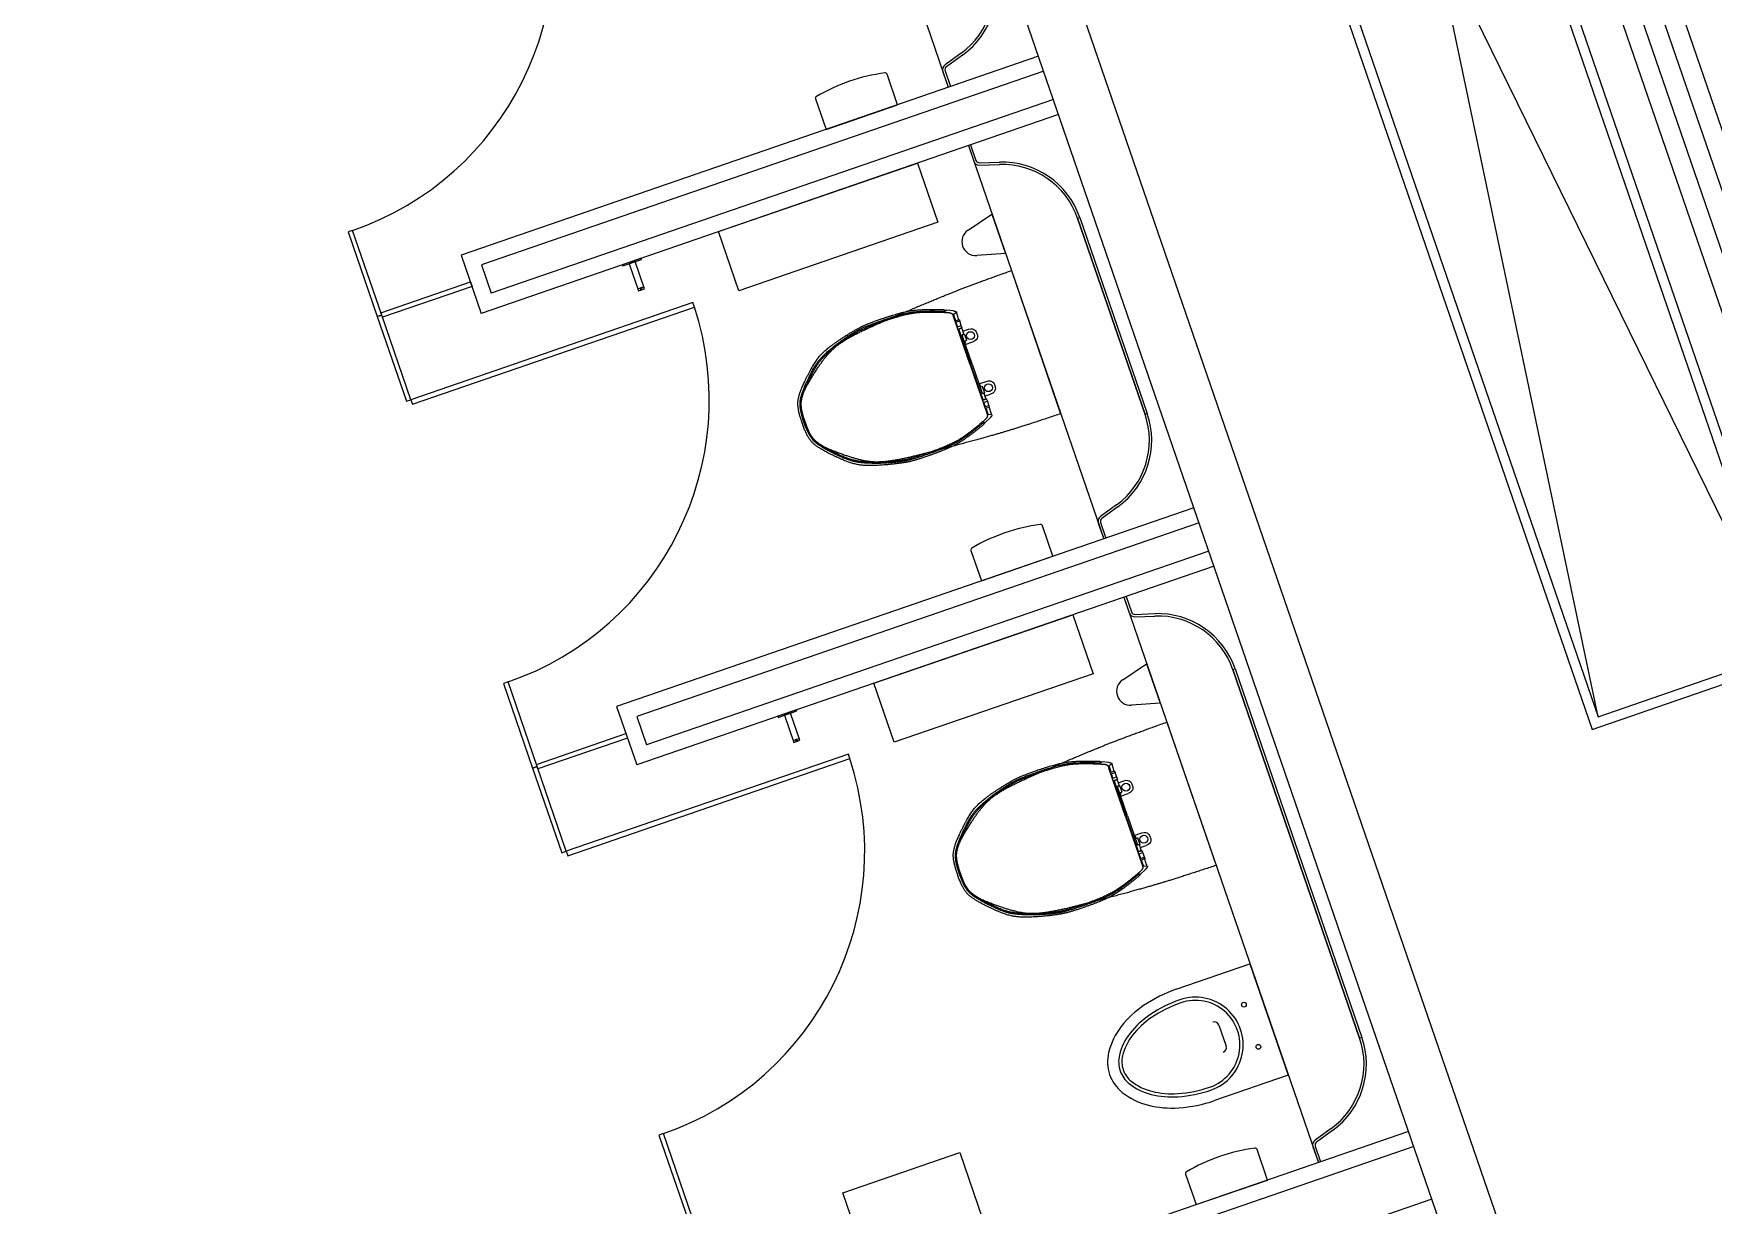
# Model space of a CAD drawing. Extents: x 809431 to 809707, y 818703 to 819368.
# Drawn here: x 809651.584 to 809655.808, y 818762.642 to 818765.586 of the extents above; entities that cross this region are included whole.
import ezdxf

# ---------------------------------------------------------------- set-up
doc = ezdxf.new("R2010")
doc.units = 0
for name, color, linetype in [('MAJ221__', 7, 'Continuous'), ('MAJ325__', 7, 'Continuous'), ('MAJ342__', 7, 'Continuous'), ('MAJ421__', 7, 'Continuous'), ('MAJ570__', 7, 'Continuous'), ('MAJ740__', 7, 'Continuous')]:
    doc.layers.add(name, color=color, linetype=linetype)

msp = doc.modelspace()

# ---------------------------------------------------------------- linework, layer by layer
at = {"layer": 'MAJ221__'}
for p, q in [((809656.8665, 818757.9569), (809652.1751, 818771.5818)), ((809656.3891, 818758.9135), (809652.925, 818768.9739)), ((809654.1239, 818765.492), (809652.7104, 818765.0053)), ((809654.1483, 818765.4211), (809652.7348, 818764.9343)), ((809652.7104, 818765.0053), (809652.7348, 818764.9343)), ((809654.5146, 818764.3574), (809653.1011, 818763.8706)), ((809654.539, 818764.2864), (809653.1255, 818763.7997)), ((809653.1011, 818763.8706), (809653.1255, 818763.7997)), ((809655.0542, 818762.7902), (809653.357, 818762.2058)), ((809655.0998, 818762.6578), (809653.4026, 818762.0734))]:
    msp.add_line(p, q, dxfattribs=at)
at = {"layer": 'MAJ325__'}
for points in [[(809655.912, 818764.7989), (809655.5213, 818765.9335), (809655.474, 818765.9172), (809655.8647, 818764.7826)], [(809652.3751, 818765.0881), (809652.4484, 818764.8754), (809652.4597, 818764.8793), (809652.3865, 818765.092)], [(809652.6867, 818764.9511), (809652.4617, 818764.8736), (809652.4578, 818764.885), (809652.6828, 818764.9625)], [(809652.533, 818764.6666), (809652.5369, 818764.6552), (809653.246, 818764.8994), (809653.2421, 818764.9107)], [(809652.4484, 818764.8754), (809652.5216, 818764.6626), (809652.533, 818764.6666), (809652.4597, 818764.8793)], [(809652.7658, 818763.9535), (809652.8391, 818763.7408), (809652.8504, 818763.7447), (809652.7772, 818763.9574)], [(809653.0774, 818763.8165), (809652.8524, 818763.739), (809652.8485, 818763.7503), (809653.0735, 818763.8278)], [(809652.8391, 818763.7408), (809652.9123, 818763.528), (809652.9237, 818763.5319), (809652.8504, 818763.7447)], [(809652.9237, 818763.5319), (809652.9276, 818763.5206), (809653.6367, 818763.7648), (809653.6328, 818763.7761)], [(809653.1565, 818762.8189), (809653.2298, 818762.6061), (809653.2411, 818762.61), (809653.1678, 818762.8228)]]:
    msp.add_lwpolyline(points, close=True, dxfattribs=at)
for centre, start, end in [((809652.1423, 818765.8012), 289, 18.0833), ((809652.533, 818764.6666), 289, 18.0833), ((809652.9237, 818763.5319), 289, 18.0833), ((809651.3881, 818763.0032), 199.9167, 289)]:
    msp.add_arc(centre, 0.75, start, end, dxfattribs=at)
at = {"layer": 'MAJ342__'}
msp.add_lwpolyline([(809656, 818764.8503), (809655.6224, 818765.9471), (809655.5751, 818765.9309), (809655.9528, 818764.834)], close=True, dxfattribs=at)
at = {"layer": 'MAJ421__'}
for p, q in [((809654.1109, 818765.5298), (809652.6595, 818765.0301)), ((809653.9164, 818765.5373), (809653.8759, 818765.5078)), ((809653.9199, 818765.5324), (809653.8794, 818765.503)), ((809653.8705, 818765.4908), (809653.884, 818765.4517)), ((809653.8762, 818765.4928), (809653.8897, 818765.4536)), ((809654.1614, 818765.3832), (809652.71, 818764.8835)), ((809653.9344, 818765.3051), (809653.9479, 818765.266)), ((809653.9401, 818765.3071), (809653.9536, 818765.2679)), ((809653.9624, 818765.2618), (809654.0124, 818765.2636)), ((809653.9626, 818765.2558), (809654.0127, 818765.2576)), ((809654.2087, 818765.1228), (809654.3786, 818764.6296)), ((809654.2144, 818765.1248), (809654.3843, 818764.6315)), ((809652.6595, 818765.0301), (809652.71, 818764.8835)), ((809654.5016, 818764.3952), (809653.0502, 818763.8954)), ((809654.307, 818764.4026), (809654.2665, 818764.3732)), ((809654.3106, 818764.3978), (809654.2701, 818764.3684)), ((809654.2612, 818764.3562), (809654.2747, 818764.317)), ((809654.2669, 818764.3582), (809654.2803, 818764.319)), ((809654.5521, 818764.2486), (809653.1007, 818763.7489)), ((809654.3251, 818764.1705), (809654.3386, 818764.1313)), ((809654.3308, 818764.1724), (809654.3443, 818764.1333)), ((809654.3531, 818764.1272), (809654.4031, 818764.129)), ((809654.3533, 818764.1212), (809654.4033, 818764.123)), ((809654.5994, 818763.9883), (809654.9182, 818763.0624)), ((809654.6051, 818763.9902), (809654.9239, 818763.0643)), ((809653.0502, 818763.8954), (809653.1007, 818763.7489)), ((809655.0412, 818762.828), (809653.3062, 818762.2306)), ((809654.8467, 818762.8354), (809654.8062, 818762.806)), ((809654.8502, 818762.8306), (809654.8097, 818762.8012)), ((809654.8008, 818762.789), (809654.8143, 818762.7498)), ((809654.8065, 818762.791), (809654.82, 818762.7518))]:
    msp.add_line(p, q, dxfattribs=at)
for centre, radius, start, end in [((809653.7988, 818765.6991), 0.2, 306, 19), ((809653.7988, 818765.6991), 0.206, 306, 19), ((809653.8847, 818765.4957), 0.015, 126, 199), ((809653.8847, 818765.4957), 0.009, 126, 199), ((809653.9621, 818765.2708), 0.015, 199, 272), ((809653.9621, 818765.2708), 0.009, 199, 272), ((809654.0196, 818765.0577), 0.206, 19, 92), ((809654.0196, 818765.0577), 0.2, 19, 92), ((809654.1895, 818764.5644), 0.2, 306, 19), ((809654.1895, 818764.5644), 0.206, 306, 19), ((809654.2754, 818764.3611), 0.015, 126, 199), ((809654.2754, 818764.3611), 0.009, 126, 199), ((809654.3528, 818764.1362), 0.015, 199, 272), ((809654.3528, 818764.1362), 0.009, 199, 272), ((809654.4103, 818763.9231), 0.206, 19, 92), ((809654.4103, 818763.9231), 0.2, 19, 92), ((809654.7291, 818762.9972), 0.206, 306, 19), ((809654.7291, 818762.9972), 0.2, 306, 19), ((809654.815, 818762.7939), 0.015, 126, 199), ((809654.815, 818762.7939), 0.009, 126, 199)]:
    msp.add_arc(centre, radius, start, end, dxfattribs=at)
at = {"layer": 'MAJ570__'}
for p, q in [((809655.518, 818763.87), (809654.6884, 818767.8148)), ((809654.2157, 818767.652), (809655.9907, 818764.0327))]:
    msp.add_line(p, q, dxfattribs=at)
for points in [[(809655.5025, 818763.8382), (809656.0225, 818764.0172), (809654.7039, 818767.8466), (809654.1839, 818767.6675)], [(809655.518, 818763.87), (809655.9907, 818764.0327), (809654.6884, 818767.8148), (809654.2157, 818767.652)]]:
    msp.add_lwpolyline(points, close=True, dxfattribs=at)
at = {"layer": 'MAJ740__'}
for p, q in [((809653.5438, 818766.4397), (809653.884, 818765.4517)), ((809653.9344, 818765.3051), (809654.2747, 818764.317)), ((809653.9337, 818765.0928), (809653.9937, 818765.133)), ((809653.9937, 818765.133), (809654.0279, 818765.0338)), ((809654.0279, 818765.0338), (809653.9558, 818765.0285)), ((809654.0426, 818764.9911), (809654.1665, 818764.6311)), ((809653.1034, 818764.9449), (809653.1186, 818764.9501)), ((809653.8965, 818764.8898), (809653.8794, 818764.8912)), ((809653.9044, 818764.8857), (809653.8972, 818764.8809)), ((809653.9106, 818764.8674), (809653.9059, 818764.881)), ((809653.9391, 818764.7538), (809653.8972, 818764.8755)), ((809653.9027, 818764.8657), (809653.8982, 818764.8785)), ((809653.9106, 818764.8674), (809653.9039, 818764.8651)), ((809653.9073, 818764.8506), (809653.9041, 818764.8599)), ((809653.9119, 818764.8637), (809653.9047, 818764.8612)), ((809653.9158, 818764.8524), (809653.9086, 818764.85)), ((809653.9169, 818764.8458), (809653.9103, 818764.8435)), ((809653.9104, 818764.8433), (809653.941, 818764.7544)), ((809653.9177, 818764.8468), (809653.911, 818764.8445)), ((809653.9183, 818764.8481), (809653.9119, 818764.8668)), ((809653.9181, 818764.8452), (809653.9226, 818764.8321)), ((809653.9204, 818764.8386), (809653.9344, 818764.8435)), ((809653.9186, 818764.8291), (809653.9236, 818764.8309)), ((809653.9437, 818764.7557), (809653.9186, 818764.8286)), ((809653.922, 818764.8308), (809653.9192, 818764.8299)), ((809653.9239, 818764.8132), (809653.9291, 818764.815)), ((809653.9249, 818764.8303), (809653.9297, 818764.8162)), ((809653.9274, 818764.8107), (809653.9251, 818764.8099)), ((809653.9265, 818764.8104), (809653.9253, 818764.8137)), ((809653.9273, 818764.8096), (809653.9254, 818764.8089)), ((809653.9267, 818764.8053), (809653.9454, 818764.8117)), ((809653.9274, 818764.8107), (809653.9276, 818764.8102)), ((809653.9389, 818764.7544), (809653.9808, 818764.6327)), ((809653.9714, 818764.6662), (809653.9408, 818764.755)), ((809653.9437, 818764.7557), (809653.9688, 818764.6828)), ((809653.9608, 818764.7061), (809653.9795, 818764.7126)), ((809653.9639, 818764.7031), (809653.9621, 818764.7024)), ((809653.9647, 818764.7023), (809653.9624, 818764.7015)), ((809653.9635, 818764.6982), (809653.9687, 818764.7)), ((809653.9638, 818764.702), (809653.9649, 818764.6987)), ((809653.9647, 818764.7023), (809653.9646, 818764.7028)), ((809653.9691, 818764.6823), (809653.9742, 818764.6841)), ((809653.9748, 818764.6853), (809653.9699, 818764.6994)), ((809653.9729, 818764.6831), (809653.9701, 818764.6822)), ((809653.9787, 818764.6694), (809653.9741, 818764.6825)), ((809653.9764, 818764.676), (809653.9904, 818764.6808)), ((809653.978, 818764.6682), (809653.9715, 818764.6659)), ((809653.9793, 818764.6679), (809653.9726, 818764.6656)), ((809653.9735, 818764.6585), (809653.9767, 818764.6492)), ((809653.9813, 818764.6623), (809653.9741, 818764.6598)), ((809653.9851, 818764.651), (809653.9779, 818764.6486)), ((809653.9791, 818764.6437), (809653.9835, 818764.6309)), ((809653.9864, 818764.6473), (809653.9797, 818764.645)), ((809653.9806, 818764.6672), (809653.987, 818764.6486)), ((809653.9928, 818764.6291), (809653.9841, 818764.6284)), ((809653.9864, 818764.6473), (809653.9911, 818764.6337)), ((809653.9891, 818764.621), (809653.9765, 818764.6094)), ((809654.3251, 818764.1705), (809654.8143, 818762.7498)), ((809654.3226, 818763.9631), (809654.3827, 818764.0033)), ((809654.3827, 818764.0033), (809654.4169, 818763.9041)), ((809654.4169, 818763.9041), (809654.3448, 818763.8988)), ((809654.4333, 818763.8564), (809654.5572, 818763.4965)), ((809653.4941, 818763.8103), (809653.5092, 818763.8155)), ((809654.2872, 818763.7551), (809654.2701, 818763.7565)), ((809654.2951, 818763.7511), (809654.2878, 818763.7463)), ((809654.3298, 818763.6192), (809654.2879, 818763.7409)), ((809654.2933, 818763.7311), (809654.2889, 818763.7439)), ((809654.3013, 818763.7328), (809654.2966, 818763.7464)), ((809654.3013, 818763.7328), (809654.2946, 818763.7305)), ((809654.298, 818763.716), (809654.2948, 818763.7253)), ((809654.3026, 818763.729), (809654.2954, 818763.7266)), ((809654.3064, 818763.7178), (809654.2993, 818763.7153)), ((809654.3076, 818763.7112), (809654.301, 818763.7089)), ((809654.3011, 818763.7086), (809654.3317, 818763.6198)), ((809654.3084, 818763.7122), (809654.3017, 818763.7099)), ((809654.309, 818763.7135), (809654.3026, 818763.7322)), ((809654.3088, 818763.7106), (809654.3133, 818763.6975)), ((809654.3111, 818763.704), (809654.3251, 818763.7089)), ((809654.3093, 818763.6945), (809654.3143, 818763.6962)), ((809654.3344, 818763.6211), (809654.3093, 818763.694)), ((809654.3127, 818763.6962), (809654.3099, 818763.6953)), ((809654.3146, 818763.6786), (809654.3198, 818763.6804)), ((809654.3156, 818763.6956), (809654.3204, 818763.6816)), ((809654.3181, 818763.6761), (809654.3157, 818763.6753)), ((809654.3172, 818763.6757), (809654.316, 818763.6791)), ((809654.318, 818763.675), (809654.3161, 818763.6743)), ((809654.3173, 818763.6706), (809654.3361, 818763.6771)), ((809654.3181, 818763.6761), (809654.3183, 818763.6756)), ((809654.3296, 818763.6197), (809654.3715, 818763.498)), ((809654.3621, 818763.5316), (809654.3315, 818763.6204)), ((809654.3344, 818763.6211), (809654.3595, 818763.5481)), ((809654.3515, 818763.5715), (809654.3702, 818763.578)), ((809654.3546, 818763.5685), (809654.3527, 818763.5678)), ((809654.3554, 818763.5677), (809654.3531, 818763.5669)), ((809654.3542, 818763.5636), (809654.3594, 818763.5654)), ((809654.3545, 818763.5674), (809654.3556, 818763.5641)), ((809654.3554, 818763.5677), (809654.3553, 818763.5682)), ((809654.3598, 818763.5477), (809654.3648, 818763.5495)), ((809654.3655, 818763.5507), (809654.3606, 818763.5647)), ((809654.3636, 818763.5485), (809654.3608, 818763.5475)), ((809654.3687, 818763.5335), (809654.3622, 818763.5313)), ((809654.37, 818763.5332), (809654.3633, 818763.5309)), ((809654.3693, 818763.5348), (809654.3648, 818763.5479)), ((809654.3671, 818763.5413), (809654.3811, 818763.5462)), ((809654.3713, 818763.5326), (809654.3777, 818763.5139)), ((809654.3642, 818763.5239), (809654.3674, 818763.5146)), ((809654.3719, 818763.5276), (809654.3648, 818763.5252)), ((809654.3798, 818763.4864), (809654.3671, 818763.4747)), ((809654.3758, 818763.5164), (809654.3686, 818763.5139)), ((809654.3698, 818763.5091), (809654.3742, 818763.4963)), ((809654.3771, 818763.5127), (809654.3704, 818763.5104)), ((809654.3835, 818763.4944), (809654.3748, 818763.4938)), ((809654.3771, 818763.5127), (809654.3818, 818763.499))]:
    msp.add_line(p, q, dxfattribs=at)
for points in [[(809653.5767, 818765.3459), (809653.7563, 818765.4077), (809653.73, 818765.4842)], [(809653.5503, 818765.4224), (809653.5767, 818765.3459)], [(809653.9674, 818764.2112), (809654.147, 818764.2731), (809654.1207, 818764.3496)], [(809653.941, 818764.2878), (809653.9674, 818764.2112)], [(809654.4571, 818763.1853), (809654.6424, 818763.2491), (809654.7388, 818762.9692)], [(809654.5642, 818763.0952), (809654.5825, 818763.0423)], [(809654.7388, 818762.9692), (809654.5535, 818762.9054)], [(809654.507, 818762.644), (809654.6867, 818762.7059), (809654.6603, 818762.7824)], [(809654.4807, 818762.7206), (809654.507, 818762.644)]]:
    msp.add_lwpolyline(points, dxfattribs=at)
for points in [[(809653.3573, 818764.9403), (809653.3061, 818765.0888), (809653.8063, 818765.261), (809653.8574, 818765.1125)], [(809654.3786, 818764.6296), (809654.2087, 818765.1228), (809654.2144, 818765.1248), (809654.3843, 818764.6315)], [(809653.0646, 818765.0056), (809653.0655, 818765.0028), (809653.0816, 818765.0083), (809653.1051, 818764.9402), (809653.1202, 818764.9454), (809653.0967, 818765.0135), (809653.1128, 818765.019), (809653.1118, 818765.0219)], [(809653.0646, 818765.0056), (809653.0655, 818765.0028), (809653.1128, 818765.019), (809653.1118, 818765.0219)], [(809653.1202, 818764.9454), (809653.0967, 818765.0135), (809653.0816, 818765.0083), (809653.1051, 818764.9402)], [(809653.1091, 818764.9469), (809653.1107, 818764.9422), (809653.1145, 818764.9435), (809653.1129, 818764.9482)], [(809653.7479, 818763.8057), (809653.6968, 818763.9541), (809654.197, 818764.1264), (809654.2481, 818763.9779)], [(809654.9182, 818763.0624), (809654.5994, 818763.9883), (809654.6051, 818763.9902), (809654.9239, 818763.0643)], [(809653.4553, 818763.871), (809653.4562, 818763.8681), (809653.4723, 818763.8737), (809653.4957, 818763.8056), (809653.5109, 818763.8108), (809653.4874, 818763.8789), (809653.5035, 818763.8844), (809653.5025, 818763.8872)], [(809653.4553, 818763.871), (809653.4562, 818763.8681), (809653.5035, 818763.8844), (809653.5025, 818763.8872)], [(809653.5109, 818763.8108), (809653.4874, 818763.8789), (809653.4723, 818763.8737), (809653.4957, 818763.8056)], [(809653.4998, 818763.8123), (809653.5014, 818763.8075), (809653.5052, 818763.8088), (809653.5036, 818763.8136)], [(809653.9129, 818762.7747), (809653.9928, 818762.5426), (809653.6987, 818762.4413), (809653.6188, 818762.6735)]]:
    msp.add_lwpolyline(points, close=True, dxfattribs=at)
for centre, radius in [((809653.9399, 818764.8276), 0.00989), ((809653.985, 818764.6967), 0.00989), ((809654.3306, 818763.693), 0.00989), ((809654.3757, 818763.5621), 0.00989), ((809654.6271, 818763.1465), 0.006), ((809654.6636, 818763.0406), 0.006)]:
    msp.add_circle(centre, radius, dxfattribs=at)
for centre, radius, start, end in [((809653.7841, 818765.0352), 0.4563, 97.4954, 120.5046), ((809653.7253, 818765.4826), 0.005, 19, 97.4954), ((809653.5551, 818765.424), 0.005, 120.5046, 199), ((809653.9532, 818765.0636), 0.0351, 123.8615, 274.1383), ((809654.1748, 818763.9006), 0.4563, 97.4954, 120.5046), ((809654.1159, 818764.348), 0.005, 19, 97.4954), ((809653.9458, 818764.2894), 0.005, 120.5046, 199), ((809654.3422, 818763.9339), 0.0351, 123.8615, 274.1383), ((809654.5711, 818762.8543), 0.35, 109, 124.0495), ((809654.5711, 818762.8543), 0.322, 109, 124.0495), ((809654.5711, 818762.8543), 0.314, 109, 124.0495), ((809654.5053, 818763.0453), 0.12, 289, 109), ((809654.5053, 818763.0453), 0.112, 289, 109), ((809654.5133, 818762.9397), 0.2469, 124.0495, 141.9885), ((809654.5133, 818762.9397), 0.2189, 124.0495, 141.9885), ((809654.5133, 818762.9397), 0.2109, 124.0495, 141.9885), ((809654.4543, 818762.9859), 0.172, 141.9885, 166.4575), ((809654.4543, 818762.9859), 0.144, 141.9885, 166.4575), ((809654.4543, 818762.9859), 0.136, 141.9885, 166.4575), ((809654.5529, 818763.0913), 0.012, 19, 109), ((809654.3827, 818763.0031), 0.0984, 166.4575, 199), ((809654.5711, 818763.0384), 0.012, 289, 19), ((809654.3827, 818763.0031), 0.0704, 166.4575, 199), ((809654.3827, 818763.0031), 0.0704, 199, 231.5425), ((809654.3827, 818763.0031), 0.0624, 166.4575, 199), ((809654.3827, 818763.0031), 0.0624, 199, 231.5425), ((809654.3827, 818763.0031), 0.0984, 199, 231.5425), ((809654.4285, 818763.0608), 0.144, 231.5425, 256.0115), ((809654.4285, 818763.0608), 0.136, 231.5425, 256.0115), ((809654.4395, 818763.2364), 0.314, 273.9505, 289), ((809654.4285, 818763.0608), 0.172, 231.5425, 256.0115), ((809654.4466, 818763.1335), 0.2189, 256.0115, 273.9505), ((809654.4466, 818763.1335), 0.2109, 256.0115, 273.9505), ((809654.4395, 818763.2364), 0.322, 273.9505, 289), ((809654.4395, 818763.2364), 0.35, 273.9505, 289), ((809654.4466, 818763.1335), 0.2469, 256.0115, 273.9505), ((809654.7144, 818762.3334), 0.4563, 97.4954, 120.5046), ((809654.6556, 818762.7808), 0.005, 19, 97.4954), ((809654.4854, 818762.7222), 0.005, 120.5046, 199)]:
    msp.add_arc(centre, radius, start, end, dxfattribs=at)
for points, degree in [([(809653.7687, 818764.884), (809653.8589, 818764.9224), (809653.9502, 818764.9581), (809654.0426, 818764.9911)], 2), ([(809653.6882, 818764.8488), (809653.7149, 818764.8608), (809653.7417, 818764.8725), (809653.7687, 818764.884)], 2), ([(809653.7134, 818764.8688), (809653.7643, 818764.8863), (809653.8179, 818764.8945), (809653.8717, 818764.8929)], 2), ([(809653.7156, 818764.8651), (809653.7669, 818764.8827), (809653.8209, 818764.8908), (809653.8751, 818764.8889)], 2), ([(809653.7166, 818764.8623), (809653.7704, 818764.8808), (809653.8272, 818764.8887), (809653.884, 818764.8855)], 2), ([(809653.8717, 818764.8929), (809653.8742, 818764.8928), (809653.8764, 818764.8916), (809653.8779, 818764.8896)], 2), ([(809653.8794, 818764.8912), (809653.8785, 818764.8897), (809653.8768, 818764.8888), (809653.8751, 818764.8889)], 2), ([(809653.884, 818764.8855), (809653.89, 818764.8851), (809653.8952, 818764.8812), (809653.8972, 818764.8755)], 2), ([(809653.8965, 818764.8898), (809653.8993, 818764.8895), (809653.902, 818764.8887), (809653.9044, 818764.8874)], 2), ([(809653.8972, 818764.8809), (809653.8976, 818764.8801), (809653.898, 818764.8793), (809653.8982, 818764.8785)], 2), ([(809653.9039, 818764.8854), (809653.9048, 818764.884), (809653.9054, 818764.8826), (809653.9059, 818764.881)], 2), ([(809653.9044, 818764.8874), (809653.9049, 818764.8871), (809653.905, 818764.8865), (809653.9048, 818764.8861), (809653.9047, 818764.8859), (809653.9046, 818764.8858), (809653.9044, 818764.8857)], 3), ([(809653.5327, 818764.7092), (809653.5687, 818764.7709), (809653.623, 818764.8197), (809653.6882, 818764.8488)], 2), ([(809653.6091, 818764.8104), (809653.6419, 818764.8336), (809653.6777, 818764.852), (809653.7157, 818764.8651)], 2), ([(809653.6109, 818764.808), (809653.6433, 818764.831), (809653.679, 818764.8493), (809653.7166, 818764.8623)], 2), ([(809653.6244, 818764.8261), (809653.6523, 818764.8437), (809653.6822, 818764.8581), (809653.7134, 818764.8688)], 2), ([(809653.9039, 818764.8651), (809653.9034, 818764.8649), (809653.9028, 818764.8652), (809653.9027, 818764.8657)], 2), ([(809653.9041, 818764.8599), (809653.9039, 818764.8604), (809653.9042, 818764.861), (809653.9047, 818764.8612), (809653.9047, 818764.8612), (809653.9047, 818764.8612), (809653.9047, 818764.8612)], 3), ([(809653.9086, 818764.85), (809653.9081, 818764.8498), (809653.9075, 818764.8501), (809653.9073, 818764.8506)], 2), ([(809653.9104, 818764.8433), (809653.9102, 818764.8438), (809653.9105, 818764.8444), (809653.911, 818764.8445)], 2), ([(809653.9106, 818764.8674), (809653.9111, 818764.8676), (809653.9117, 818764.8673), (809653.9119, 818764.8668)], 2), ([(809653.9125, 818764.8649), (809653.9127, 818764.8644), (809653.9124, 818764.8638), (809653.9119, 818764.8637)], 2), ([(809653.9158, 818764.8524), (809653.9163, 818764.8526), (809653.9168, 818764.8523), (809653.917, 818764.8518)], 2), ([(809653.9169, 818764.8458), (809653.9174, 818764.846), (809653.9179, 818764.8457), (809653.9181, 818764.8452)], 2), ([(809653.9183, 818764.8481), (809653.9185, 818764.8476), (809653.9182, 818764.847), (809653.9177, 818764.8468)], 2), ([(809653.9344, 818764.8435), (809653.9432, 818764.8465), (809653.9528, 818764.8418), (809653.9558, 818764.8331), (809653.9588, 818764.8243), (809653.9542, 818764.8147), (809653.9454, 818764.8117)], 3), ([(809653.5214, 818764.7089), (809653.5438, 818764.757), (809653.5796, 818764.7977), (809653.6244, 818764.8261)], 2), ([(809653.5255, 818764.7052), (809653.5442, 818764.7467), (809653.5729, 818764.7829), (809653.6091, 818764.8104)], 2), ([(809653.5282, 818764.704), (809653.5467, 818764.745), (809653.5751, 818764.7808), (809653.6109, 818764.8081)], 2), ([(809653.9186, 818764.8286), (809653.9184, 818764.8291), (809653.9187, 818764.8297), (809653.9192, 818764.8299)], 2), ([(809653.9226, 818764.8321), (809653.9228, 818764.8316), (809653.9225, 818764.831), (809653.922, 818764.8308)], 2), ([(809653.9236, 818764.8309), (809653.9241, 818764.831), (809653.9247, 818764.8308), (809653.9249, 818764.8303)], 2), ([(809653.9276, 818764.8102), (809653.9277, 818764.81), (809653.9275, 818764.8097), (809653.9273, 818764.8096)], 2), ([(809653.9297, 818764.8162), (809653.9299, 818764.8157), (809653.9296, 818764.8152), (809653.9291, 818764.815)], 2), ([(809653.9795, 818764.7126), (809653.9883, 818764.7156), (809653.9978, 818764.7109), (809654.0009, 818764.7022), (809654.0039, 818764.6934), (809653.9992, 818764.6838), (809653.9904, 818764.6808)], 3), ([(809653.5164, 818764.6086), (809653.505, 818764.6414), (809653.5068, 818764.6774), (809653.5214, 818764.7089)], 2), ([(809653.5212, 818764.6099), (809653.5105, 818764.6411), (809653.512, 818764.6752), (809653.5255, 818764.7052)], 2), ([(809653.523, 818764.6108), (809653.5118, 818764.6435), (809653.5153, 818764.6794), (809653.5327, 818764.7092)], 2), ([(809653.524, 818764.6109), (809653.5135, 818764.6413), (809653.515, 818764.6746), (809653.5282, 818764.704)], 2), ([(809653.9639, 818764.7031), (809653.9642, 818764.7032), (809653.9645, 818764.703), (809653.9646, 818764.7028)], 2), ([(809653.9687, 818764.7), (809653.9692, 818764.7002), (809653.9698, 818764.6999), (809653.9699, 818764.6994)], 2), ([(809653.9701, 818764.6822), (809653.9696, 818764.682), (809653.969, 818764.6822), (809653.9688, 818764.6828)], 2), ([(809653.9729, 818764.6831), (809653.9734, 818764.6833), (809653.974, 818764.683), (809653.9741, 818764.6825)], 2), ([(809653.9748, 818764.6853), (809653.9749, 818764.6848), (809653.9747, 818764.6843), (809653.9742, 818764.6841)], 2), ([(809653.9787, 818764.6694), (809653.9788, 818764.6689), (809653.9786, 818764.6683), (809653.978, 818764.6682)], 2), ([(809654.1665, 818764.6311), (809654.0735, 818764.6002), (809653.9795, 818764.5721), (809653.8847, 818764.5469)], 2), ([(809653.9726, 818764.6656), (809653.9721, 818764.6654), (809653.9716, 818764.6657), (809653.9714, 818764.6662)], 2), ([(809653.9735, 818764.6585), (809653.9733, 818764.659), (809653.9736, 818764.6596), (809653.9741, 818764.6598)], 2), ([(809653.9808, 818764.6327), (809653.9828, 818764.627), (809653.9811, 818764.6206), (809653.9766, 818764.6167)], 2), ([(809653.9779, 818764.6486), (809653.9774, 818764.6484), (809653.9769, 818764.6487), (809653.9767, 818764.6492), (809653.9767, 818764.6492), (809653.9767, 818764.6492), (809653.9767, 818764.6492)], 3), ([(809653.9791, 818764.6437), (809653.9789, 818764.6442), (809653.9792, 818764.6448), (809653.9797, 818764.645)], 2), ([(809653.9793, 818764.6679), (809653.9798, 818764.668), (809653.9804, 818764.6678), (809653.9806, 818764.6672)], 2), ([(809653.9819, 818764.6635), (809653.982, 818764.663), (809653.9818, 818764.6624), (809653.9813, 818764.6623)], 2), ([(809653.9835, 818764.6309), (809653.9838, 818764.6301), (809653.984, 818764.6292), (809653.9841, 818764.6284)], 2), ([(809653.9851, 818764.651), (809653.9856, 818764.6512), (809653.9862, 818764.6509), (809653.9864, 818764.6504)], 2), ([(809653.987, 818764.6486), (809653.9872, 818764.648), (809653.9869, 818764.6475), (809653.9864, 818764.6473)], 2), ([(809653.9938, 818764.6277), (809653.9927, 818764.6252), (809653.9911, 818764.6229), (809653.9891, 818764.621)], 2), ([(809653.9911, 818764.6337), (809653.9916, 818764.6322), (809653.992, 818764.6306), (809653.9922, 818764.629)], 2), ([(809653.9928, 818764.6291), (809653.9933, 818764.6291), (809653.9938, 818764.6287), (809653.9939, 818764.6282), (809653.9939, 818764.628), (809653.9939, 818764.6279), (809653.9938, 818764.6277)], 3), ([(809653.5821, 818764.5326), (809653.5512, 818764.5484), (809653.5276, 818764.5757), (809653.5164, 818764.6086)], 2), ([(809653.5831, 818764.538), (809653.554, 818764.5534), (809653.5317, 818764.5793), (809653.521, 818764.6105)], 2), ([(809653.5912, 818764.5392), (809653.5592, 818764.552), (809653.5342, 818764.5782), (809653.523, 818764.6108)], 2), ([(809653.5845, 818764.5406), (809653.556, 818764.5557), (809653.5343, 818764.581), (809653.5238, 818764.6114)], 2), ([(809653.9766, 818764.6167), (809653.9338, 818764.5792), (809653.8842, 818764.5504), (809653.8304, 818764.5319)], 2), ([(809653.9716, 818764.6085), (809653.9301, 818764.5736), (809653.8826, 818764.5467), (809653.8314, 818764.5291)], 2), ([(809653.9714, 818764.6033), (809653.93, 818764.5689), (809653.8827, 818764.5423), (809653.8318, 818764.5247)], 2), ([(809653.9743, 818764.6096), (809653.9743, 818764.6072), (809653.9733, 818764.6048), (809653.9714, 818764.6033)], 2), ([(809653.9716, 818764.6085), (809653.973, 818764.6096), (809653.9748, 818764.6099), (809653.9765, 818764.6094)], 2), ([(809653.8847, 818764.5469), (809653.8565, 818764.5393), (809653.8281, 818764.532), (809653.7997, 818764.525)], 2), ([(809653.7354, 818764.5037), (809653.6826, 818764.4984), (809653.6294, 818764.5085), (809653.5821, 818764.5326)], 2), ([(809653.7138, 818764.5066), (809653.6683, 818764.506), (809653.6234, 818764.5168), (809653.5831, 818764.538)], 2), ([(809653.7137, 818764.5095), (809653.6687, 818764.509), (809653.6243, 818764.5197), (809653.5845, 818764.5406)], 2), ([(809653.7997, 818764.525), (809653.7304, 818764.5078), (809653.6575, 818764.5128), (809653.5912, 818764.5392)], 2), ([(809653.8304, 818764.5319), (809653.7927, 818764.5189), (809653.7534, 818764.5114), (809653.7136, 818764.5095)], 2), ([(809653.8314, 818764.5291), (809653.7934, 818764.516), (809653.7538, 818764.5084), (809653.7138, 818764.5066)], 2), ([(809653.8318, 818764.5247), (809653.8006, 818764.514), (809653.7683, 818764.5069), (809653.7354, 818764.5037)], 2), ([(809654.1594, 818763.7493), (809654.2496, 818763.7877), (809654.3409, 818763.8235), (809654.4333, 818763.8564)], 2), ([(809654.0789, 818763.7142), (809654.1056, 818763.7262), (809654.1324, 818763.7379), (809654.1594, 818763.7493)], 2), ([(809654.104, 818763.7342), (809654.1549, 818763.7517), (809654.2086, 818763.7599), (809654.2624, 818763.7582)], 2), ([(809654.1063, 818763.7305), (809654.1576, 818763.7481), (809654.2116, 818763.7562), (809654.2657, 818763.7542)], 2), ([(809654.1073, 818763.7277), (809654.1611, 818763.7462), (809654.2179, 818763.7541), (809654.2747, 818763.7508)], 2), ([(809654.2624, 818763.7582), (809654.2648, 818763.7582), (809654.2671, 818763.757), (809654.2685, 818763.755)], 2), ([(809654.2701, 818763.7565), (809654.2692, 818763.7551), (809654.2675, 818763.7542), (809654.2657, 818763.7542)], 2), ([(809654.2747, 818763.7508), (809654.2807, 818763.7505), (809654.2859, 818763.7466), (809654.2879, 818763.7409)], 2), ([(809654.2872, 818763.7551), (809654.29, 818763.7549), (809654.2926, 818763.7541), (809654.2951, 818763.7528)], 2), ([(809654.2878, 818763.7463), (809654.2883, 818763.7455), (809654.2887, 818763.7447), (809654.2889, 818763.7439)], 2), ([(809654.2946, 818763.7507), (809654.2954, 818763.7494), (809654.2961, 818763.7479), (809654.2966, 818763.7464)], 2), ([(809654.2951, 818763.7528), (809654.2956, 818763.7525), (809654.2957, 818763.7519), (809654.2955, 818763.7514), (809654.2954, 818763.7513), (809654.2953, 818763.7512), (809654.2951, 818763.7511)], 3), ([(809653.9234, 818763.5746), (809653.9593, 818763.6363), (809654.0137, 818763.6851), (809654.0789, 818763.7142)], 2), ([(809653.9998, 818763.6758), (809654.0325, 818763.699), (809654.0684, 818763.7174), (809654.1063, 818763.7305)], 2), ([(809654.0015, 818763.6734), (809654.034, 818763.6964), (809654.0696, 818763.7147), (809654.1073, 818763.7277)], 2), ([(809654.0151, 818763.6914), (809654.043, 818763.7091), (809654.0728, 818763.7234), (809654.104, 818763.7342)], 2), ([(809654.2946, 818763.7305), (809654.2941, 818763.7303), (809654.2935, 818763.7306), (809654.2933, 818763.7311)], 2), ([(809654.2948, 818763.7253), (809654.2946, 818763.7258), (809654.2949, 818763.7264), (809654.2954, 818763.7266), (809654.2954, 818763.7266), (809654.2954, 818763.7266), (809654.2954, 818763.7266)], 3), ([(809654.2993, 818763.7153), (809654.2988, 818763.7152), (809654.2982, 818763.7154), (809654.298, 818763.716)], 2), ([(809654.3011, 818763.7086), (809654.3009, 818763.7092), (809654.3012, 818763.7097), (809654.3017, 818763.7099)], 2), ([(809654.3013, 818763.7328), (809654.3018, 818763.733), (809654.3024, 818763.7327), (809654.3026, 818763.7322)], 2), ([(809654.3032, 818763.7303), (809654.3034, 818763.7298), (809654.3031, 818763.7292), (809654.3026, 818763.729)], 2), ([(809654.3064, 818763.7178), (809654.307, 818763.718), (809654.3075, 818763.7177), (809654.3077, 818763.7172)], 2), ([(809654.3076, 818763.7112), (809654.3081, 818763.7114), (809654.3086, 818763.7111), (809654.3088, 818763.7106)], 2), ([(809654.309, 818763.7135), (809654.3092, 818763.7129), (809654.3089, 818763.7124), (809654.3084, 818763.7122)], 2), ([(809654.3133, 818763.6975), (809654.3135, 818763.697), (809654.3132, 818763.6964), (809654.3127, 818763.6962)], 2), ([(809654.3251, 818763.7089), (809654.3339, 818763.7119), (809654.3435, 818763.7072), (809654.3465, 818763.6984), (809654.3495, 818763.6897), (809654.3448, 818763.6801), (809654.3361, 818763.6771)], 3), ([(809653.9121, 818763.5743), (809653.9345, 818763.6224), (809653.9702, 818763.6631), (809654.0151, 818763.6914)], 2), ([(809653.9162, 818763.5706), (809653.9349, 818763.6121), (809653.9636, 818763.6482), (809653.9998, 818763.6758)], 2), ([(809653.9189, 818763.5694), (809653.9374, 818763.6104), (809653.9658, 818763.6462), (809654.0016, 818763.6734)], 2), ([(809654.3093, 818763.694), (809654.3091, 818763.6945), (809654.3094, 818763.6951), (809654.3099, 818763.6953)], 2), ([(809654.3143, 818763.6962), (809654.3148, 818763.6964), (809654.3154, 818763.6962), (809654.3156, 818763.6956)], 2), ([(809654.3183, 818763.6756), (809654.3184, 818763.6753), (809654.3182, 818763.6751), (809654.318, 818763.675)], 2), ([(809654.3204, 818763.6816), (809654.3206, 818763.6811), (809654.3203, 818763.6805), (809654.3198, 818763.6804)], 2), ([(809653.9071, 818763.474), (809653.8957, 818763.5068), (809653.8975, 818763.5428), (809653.9121, 818763.5743)], 2), ([(809653.9119, 818763.4753), (809653.9012, 818763.5064), (809653.9027, 818763.5405), (809653.9162, 818763.5706)], 2), ([(809653.9137, 818763.4762), (809653.9024, 818763.5089), (809653.906, 818763.5448), (809653.9234, 818763.5746)], 2), ([(809654.3702, 818763.578), (809654.379, 818763.581), (809654.3885, 818763.5763), (809654.3916, 818763.5675), (809654.3946, 818763.5588), (809654.3899, 818763.5492), (809654.3811, 818763.5462)], 3), ([(809653.9147, 818763.4762), (809653.9042, 818763.5067), (809653.9057, 818763.54), (809653.9189, 818763.5694)], 2), ([(809654.3546, 818763.5685), (809654.3549, 818763.5686), (809654.3552, 818763.5684), (809654.3553, 818763.5682)], 2), ([(809654.3594, 818763.5654), (809654.3599, 818763.5655), (809654.3604, 818763.5653), (809654.3606, 818763.5647)], 2), ([(809654.3608, 818763.5475), (809654.3602, 818763.5474), (809654.3597, 818763.5476), (809654.3595, 818763.5481)], 2), ([(809654.3633, 818763.5309), (809654.3628, 818763.5308), (809654.3622, 818763.531), (809654.3621, 818763.5316)], 2), ([(809654.3636, 818763.5485), (809654.3641, 818763.5487), (809654.3646, 818763.5484), (809654.3648, 818763.5479)], 2), ([(809654.3655, 818763.5507), (809654.3656, 818763.5502), (809654.3654, 818763.5496), (809654.3648, 818763.5495)], 2), ([(809654.3693, 818763.5348), (809654.3695, 818763.5343), (809654.3692, 818763.5337), (809654.3687, 818763.5335)], 2), ([(809654.37, 818763.5332), (809654.3705, 818763.5334), (809654.3711, 818763.5331), (809654.3713, 818763.5326)], 2), ([(809654.3725, 818763.5289), (809654.3727, 818763.5284), (809654.3724, 818763.5278), (809654.3719, 818763.5276)], 2), ([(809654.5572, 818763.4965), (809654.4641, 818763.4656), (809654.3702, 818763.4375), (809654.2754, 818763.4122)], 2), ([(809654.3642, 818763.5239), (809654.364, 818763.5244), (809654.3643, 818763.525), (809654.3648, 818763.5252)], 2), ([(809654.3715, 818763.498), (809654.3734, 818763.4923), (809654.3718, 818763.486), (809654.3672, 818763.482)], 2), ([(809654.3686, 818763.5139), (809654.3681, 818763.5138), (809654.3675, 818763.514), (809654.3674, 818763.5146), (809654.3674, 818763.5146), (809654.3674, 818763.5146), (809654.3674, 818763.5146)], 3), ([(809654.3698, 818763.5091), (809654.3696, 818763.5096), (809654.3699, 818763.5102), (809654.3704, 818763.5104)], 2), ([(809654.3742, 818763.4963), (809654.3745, 818763.4955), (809654.3747, 818763.4946), (809654.3748, 818763.4938)], 2), ([(809654.3758, 818763.5164), (809654.3763, 818763.5166), (809654.3769, 818763.5163), (809654.3771, 818763.5158)], 2), ([(809654.3777, 818763.5139), (809654.3779, 818763.5134), (809654.3776, 818763.5128), (809654.3771, 818763.5127)], 2), ([(809654.3845, 818763.4931), (809654.3834, 818763.4905), (809654.3818, 818763.4883), (809654.3798, 818763.4864)], 2), ([(809654.3818, 818763.499), (809654.3823, 818763.4975), (809654.3827, 818763.496), (809654.3829, 818763.4944)], 2), ([(809654.3835, 818763.4944), (809654.384, 818763.4945), (809654.3845, 818763.4941), (809654.3846, 818763.4936), (809654.3846, 818763.4934), (809654.3846, 818763.4932), (809654.3845, 818763.4931)], 3), ([(809653.9728, 818763.398), (809653.9419, 818763.4138), (809653.9183, 818763.441), (809653.9071, 818763.474)], 2), ([(809653.9738, 818763.4034), (809653.9446, 818763.4188), (809653.9224, 818763.4447), (809653.9117, 818763.4758)], 2), ([(809653.9819, 818763.4046), (809653.9498, 818763.4174), (809653.9249, 818763.4436), (809653.9137, 818763.4762)], 2), ([(809653.9752, 818763.406), (809653.9467, 818763.421), (809653.925, 818763.4463), (809653.9145, 818763.4768)], 2), ([(809654.3672, 818763.482), (809654.3245, 818763.4446), (809654.2748, 818763.4158), (809654.2211, 818763.3972)], 2), ([(809654.3623, 818763.4739), (809654.3208, 818763.439), (809654.2733, 818763.4121), (809654.222, 818763.3944)], 2), ([(809654.3621, 818763.4687), (809654.3207, 818763.4343), (809654.2734, 818763.4076), (809654.2225, 818763.3901)], 2), ([(809654.365, 818763.475), (809654.365, 818763.4726), (809654.364, 818763.4702), (809654.3621, 818763.4687)], 2), ([(809654.3623, 818763.4739), (809654.3636, 818763.475), (809654.3655, 818763.4753), (809654.3671, 818763.4747)], 2), ([(809654.1044, 818763.372), (809654.059, 818763.3714), (809654.014, 818763.3822), (809653.9738, 818763.4034)], 2), ([(809654.1044, 818763.3749), (809654.0594, 818763.3744), (809654.015, 818763.385), (809653.9752, 818763.406)], 2), ([(809654.1904, 818763.3904), (809654.1211, 818763.3732), (809654.0482, 818763.3782), (809653.9819, 818763.4046)], 2), ([(809654.2754, 818763.4122), (809654.2471, 818763.4047), (809654.2188, 818763.3974), (809654.1904, 818763.3904)], 2), ([(809654.1261, 818763.369), (809654.0733, 818763.3638), (809654.0201, 818763.3738), (809653.9728, 818763.398)], 2), ([(809654.2211, 818763.3973), (809654.1834, 818763.3843), (809654.1441, 818763.3768), (809654.1043, 818763.3749)], 2), ([(809654.222, 818763.3945), (809654.1841, 818763.3814), (809654.1445, 818763.3738), (809654.1044, 818763.372)], 2), ([(809654.2225, 818763.3901), (809654.1913, 818763.3794), (809654.1589, 818763.3723), (809654.1261, 818763.369)], 2)]:
    msp.add_open_spline(points, degree=degree, dxfattribs=at)

doc.saveas('drawing.dxf')
